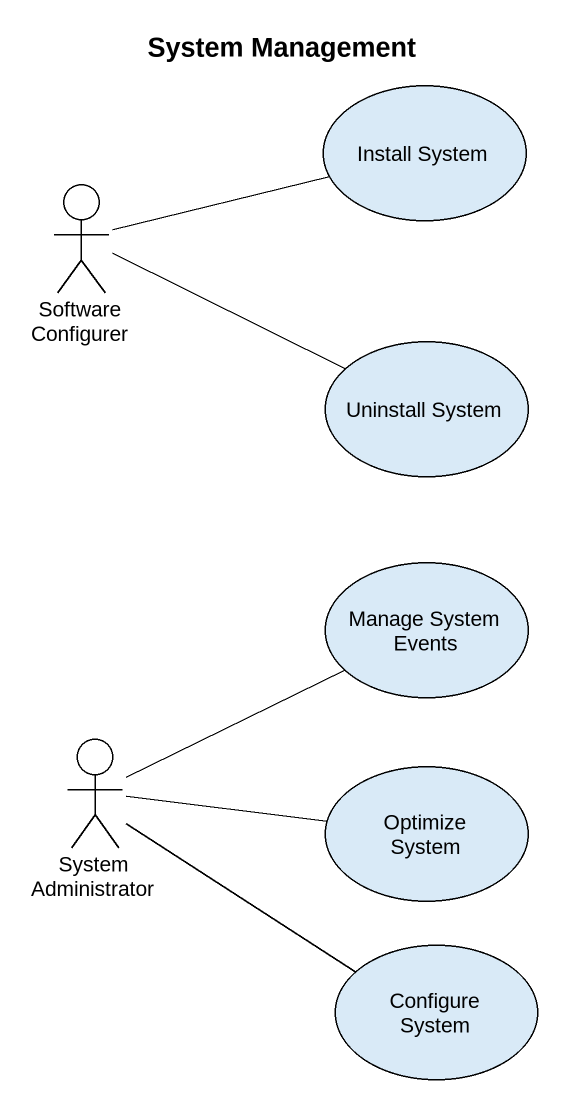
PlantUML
@startuml
title System Management
usecase "Install System" as Install_System
actor "Software Configurer" as Software_Configurer
usecase "Uninstall System" as Uninstall_System
usecase "Manage System Events" as Manage_System_Events
actor "System Administrator" as System_Administrator
usecase "Optimize System" as Optimize_System
usecase "Configure System" as Configure_System
Software_Configurer -right- Install_System
Software_Configurer -right- Uninstall_System
System_Administrator -right- Manage_System_Events
System_Administrator -right- Optimize_System
System_Administrator -right- Configure_System
@enduml
